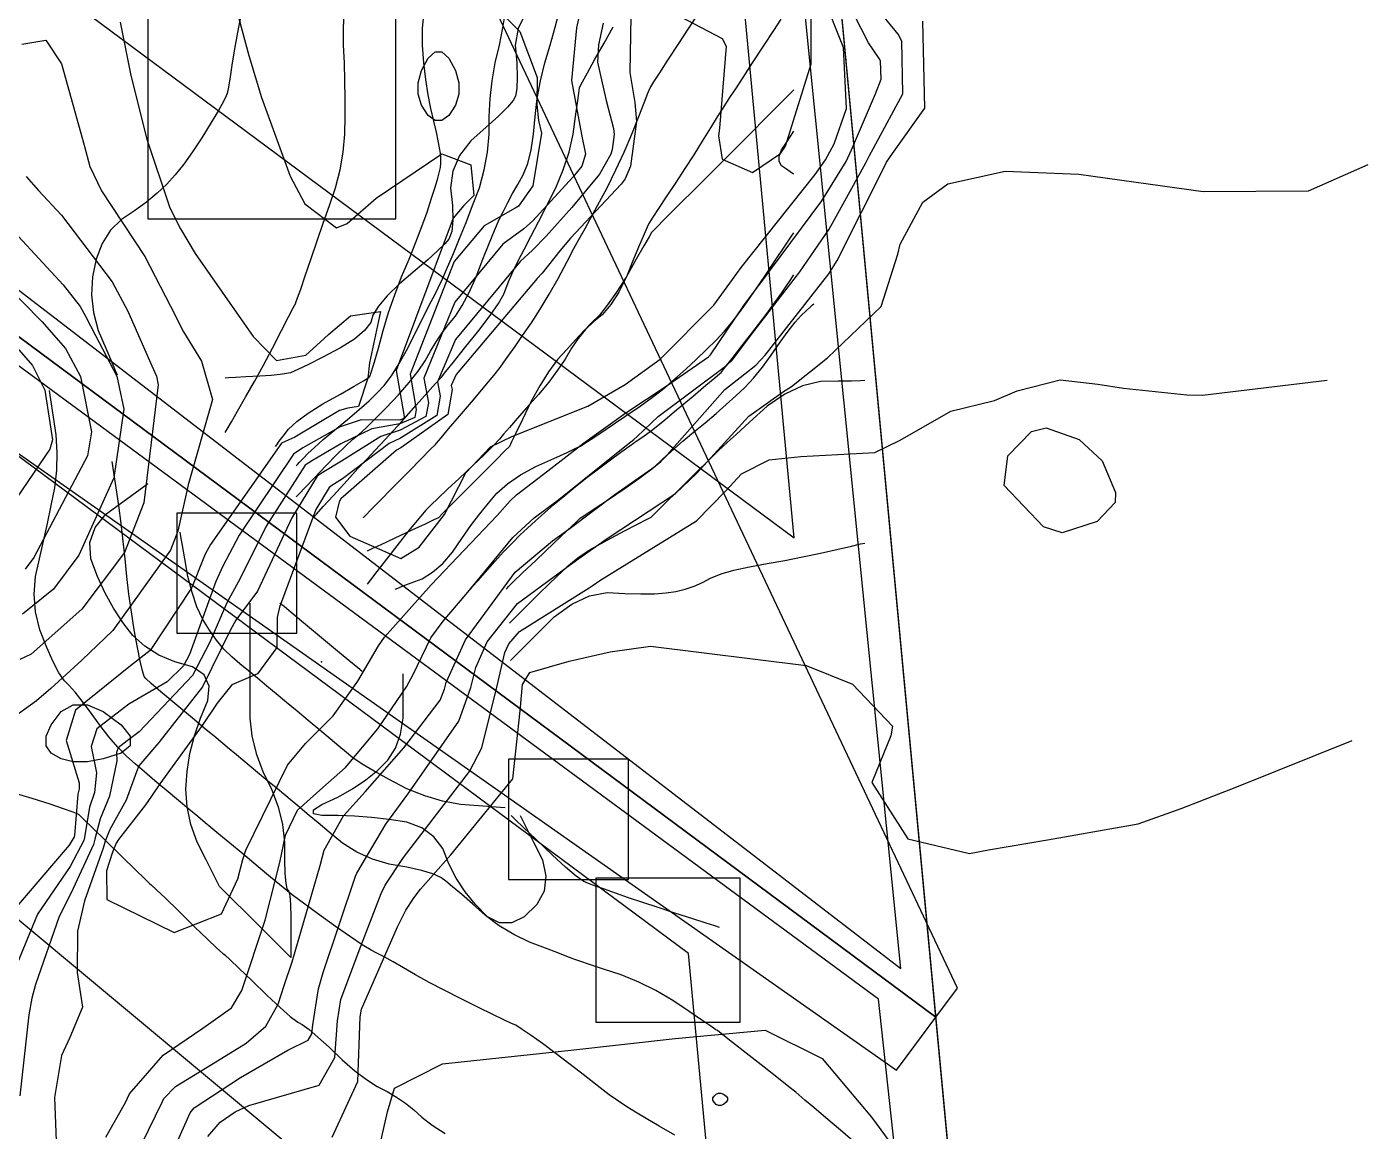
# Model space of a CAD drawing. Header units: feet. Extents: x 1318179 to 1318934, y 422463 to 423299.
# Drawn here: x 1318818.8 to 1318930.4, y 422683.4 to 422775.3 of the extents above; entities that cross this region are included whole.
import ezdxf

# ---------------------------------------------------------------- set-up
doc = ezdxf.new("R2010")
doc.units = ezdxf.units.FT
for name, color, linetype in [('A-BLDG-OTLN', 3, 'CONTINUOUS'), ('C-DRNG-AREA', 150, 'CONTINUOUS'), ('C-LOD', 30, 'CONTINUOUS'), ('C-PROP', 6, 'CONTINUOUS'), ('C-SWM', 92, 'CONTINUOUS'), ('C-TOPO-MAJR', 32, 'CONTINUOUS'), ('C-TOPO-SPOT', 7, 'CONTINUOUS'), ('L-PLNT-TREE', 90, 'CONTINUOUS'), ('V-PROP-LINE', 7, 'CONTINUOUS')]:
    doc.layers.add(name, color=color, linetype=linetype)

msp = doc.modelspace()

# ---------------------------------------------------------------- linework, layer by layer
at = {"layer": 'A-BLDG-OTLN'}
msp.add_lwpolyline([(1318799.99, 422689.25), (1318863.34, 422636.46), (1318876.54, 422652.3), (1318813.19, 422705.09), (1318799.99, 422689.25)], close=True, dxfattribs=at)
at = {"layer": 'C-DRNG-AREA'}
for points in [[(1318728.92, 422815.75), (1318894.46, 422692.89), (1318870.48, 422948.14), (1318762.5, 422938), (1318762.57, 422937.15), (1318763.3, 422917.74), (1318761.78, 422897.53), (1318757.99, 422877.62), (1318751.99, 422858.26), (1318743.85, 422839.69), (1318733.67, 422822.16), (1318728.92, 422815.75)], [(1318680.32, 422756.44), (1318906.17, 422568.22), (1318894.46, 422692.89), (1318728.92, 422815.74), (1318722.11, 422806.57), (1318680.32, 422756.44)]]:
    msp.add_lwpolyline(points, close=True, dxfattribs=at)
at = {"layer": 'C-LOD'}
for points in [[(1318725.64, 422811.33), (1318783.05, 422764.99), (1318797.5, 422754.27), (1318891.18, 422688.48), (1318892.07, 422689.68), (1318894.46, 422692.89), (1318896.24, 422695.3), (1318841.31, 422811.69), (1318806.05, 422837.86), (1318730.7, 422818.16), (1318725.64, 422811.33)], [(1318676.8, 422752.22), (1318812.52, 422635.2), (1318826.35, 422623.68), (1318902.65, 422563.99), (1318903.61, 422565.14), (1318908.09, 422570.52), (1318876.54, 422652.3), (1318813.19, 422705.09), (1318682.24, 422758.75), (1318680.32, 422756.44), (1318676.8, 422752.22)]]:
    msp.add_lwpolyline(points, close=True, dxfattribs=at)
at = {"layer": 'C-PROP'}
for points in [[(1318732.26, 422819.47), (1318891.54, 422696.95), (1318866.69, 422944.88), (1318763.11, 422933.03), (1318763.19, 422932.19), (1318764.06, 422912.8), (1318763.17, 422892.73), (1318761.46, 422874.02), (1318756.83, 422859.52), (1318747.66, 422842.93), (1318737.06, 422825.84), (1318732.26, 422819.47)], [(1318782.83, 422806.87), (1318882.68, 422732.77), (1318864.39, 422927.48), (1318818.6, 422923.18), (1318777.16, 422867.33), (1318782.83, 422806.87)], [(1318685.15, 422755.14), (1318902.97, 422572.05), (1318889.69, 422694.4), (1318731.08, 422811.24), (1318724.78, 422802.34), (1318685.15, 422755.14)], [(1318704.24, 422769.06), (1318881.06, 422621.69), (1318873.87, 422698.2), (1318730.74, 422804.43), (1318728.4, 422801.62), (1318704.24, 422769.06)]]:
    msp.add_lwpolyline(points, close=True, dxfattribs=at)
for points in [[(1318860.35, 422776.45), (1318859.71, 422775.16), (1318859.46, 422773.77), (1318859.59, 422772.29), (1318859.63, 422771.08), (1318859.6, 422770.16), (1318859.48, 422769.52), (1318859.28, 422769.15), (1318858.81, 422768.6), (1318858.07, 422767.86), (1318857.05, 422766.93), (1318855.77, 422765.81), (1318854.84, 422764.59), (1318854.28, 422763.29), (1318854.08, 422761.9), (1318854.24, 422760.41), (1318854.27, 422759.2), (1318854.18, 422758.27), (1318853.95, 422757.61), (1318853.6, 422757.22), (1318853.01, 422756.66), (1318852.19, 422755.91), (1318851.13, 422755), (1318849.84, 422753.9), (1318848.82, 422752.92), (1318848.09, 422752.06), (1318847.62, 422751.31), (1318847.44, 422750.68), (1318846.93, 422750.01), (1318846.1, 422749.31), (1318844.94, 422748.57), (1318843.46, 422747.8), (1318842.27, 422747.19), (1318841.37, 422746.77), (1318840.76, 422746.51), (1318840.43, 422746.44), (1318839.9, 422746.36), (1318839.16, 422746.29), (1318838.21, 422746.22), (1318837.06, 422746.16), (1318836.2, 422746.11), (1318835.62, 422746.08), (1318835.34, 422746.06)], [(1318852.23, 422767.92), (1318851.67, 422768.78), (1318851.39, 422769.68), (1318851.39, 422770.64), (1318851.67, 422771.64), (1318852.23, 422772.69), (1318852.79, 422773.22), (1318853.36, 422773.22), (1318853.93, 422772.69), (1318854.5, 422771.64), (1318854.78, 422770.64), (1318854.78, 422769.68), (1318854.5, 422768.78), (1318853.93, 422767.92), (1318853.36, 422767.49), (1318852.79, 422767.49), (1318852.23, 422767.92)], [(1318882.63, 422770.04), (1318882.26, 422769.67), (1318881.53, 422768.93), (1318880.42, 422767.82), (1318878.95, 422766.34), (1318877.85, 422765.23), (1318877.11, 422764.49), (1318876.74, 422764.12), (1318876.73, 422764.12), (1318876.36, 422763.75), (1318875.62, 422763), (1318874.51, 422761.89), (1318873.03, 422760.41), (1318871.92, 422759.3), (1318871.19, 422758.56), (1318870.81, 422758.18), (1318870.81, 422758.18), (1318870.6, 422757.81), (1318870.17, 422757.07), (1318869.53, 422755.96), (1318868.68, 422754.47), (1318867.89, 422753.21), (1318867.15, 422752.15), (1318866.47, 422751.31), (1318865.84, 422750.68), (1318865.18, 422749.99), (1318864.48, 422749.25), (1318863.75, 422748.45), (1318862.99, 422747.6), (1318862.24, 422746.59), (1318861.5, 422745.42), (1318860.77, 422744.09), (1318860.06, 422742.61), (1318859.52, 422741.49), (1318859.16, 422740.75), (1318858.98, 422740.38), (1318858.98, 422740.38), (1318858.61, 422740.01), (1318857.88, 422739.27), (1318856.77, 422738.15), (1318855.29, 422736.67), (1318854.18, 422735.56), (1318853.44, 422734.82), (1318853.07, 422734.44), (1318853.07, 422734.44), (1318852.7, 422734.27), (1318851.96, 422733.92), (1318850.85, 422733.4), (1318849.38, 422732.71), (1318848.27, 422732.19), (1318847.53, 422731.85), (1318847.16, 422731.67)], [(1318837.38, 422727.34), (1318837.38, 422726.97), (1318837.38, 422726.24), (1318837.38, 422725.13), (1318837.38, 422723.66), (1318837.38, 422722.18), (1318837.38, 422720.71), (1318837.38, 422719.24), (1318837.38, 422717.76), (1318837.56, 422716.29), (1318837.92, 422714.82), (1318838.46, 422713.34), (1318839.19, 422711.87), (1318839.73, 422710.4), (1318840.09, 422708.92), (1318840.28, 422707.45), (1318840.28, 422705.98), (1318840.31, 422704.84), (1318840.38, 422704.04), (1318840.47, 422703.57), (1318840.6, 422703.43), (1318840.7, 422703), (1318840.76, 422702.26), (1318840.79, 422701.22), (1318840.79, 422699.88), (1318840.79, 422698.88), (1318840.79, 422698.21), (1318840.79, 422697.87), (1318840.79, 422697.87), (1318840.79, 422697.87), (1318840.79, 422697.87), (1318840.79, 422697.87), (1318840.79, 422697.87), (1318840.42, 422698.24), (1318839.68, 422698.98), (1318838.57, 422700.08), (1318837.08, 422701.56), (1318835.97, 422702.66), (1318835.22, 422703.4), (1318834.85, 422703.77), (1318834.85, 422703.77), (1318834.67, 422704.14), (1318834.3, 422704.87), (1318833.75, 422705.98), (1318833.01, 422707.45), (1318832.49, 422708.92), (1318832.17, 422710.4), (1318832.06, 422711.87), (1318832.16, 422713.34), (1318832.4, 422714.82), (1318832.77, 422716.29), (1318833.27, 422717.76), (1318833.9, 422719.24), (1318834, 422720.44), (1318833.58, 422721.38), (1318832.62, 422722.05), (1318831.14, 422722.45), (1318829.81, 422723.02), (1318828.65, 422723.76), (1318827.65, 422724.66), (1318826.82, 422725.73), (1318826.05, 422726.91), (1318825.35, 422728.18), (1318824.72, 422729.55), (1318824.16, 422731.03), (1318824.09, 422732.38), (1318824.51, 422733.63), (1318825.42, 422734.75), (1318826.81, 422735.77), (1318827.86, 422736.53), (1318828.56, 422737.03), (1318828.91, 422737.29)], [(1318859.87, 422709.66), (1318860.06, 422709.29), (1318860.43, 422708.56), (1318860.98, 422707.45), (1318861.72, 422705.98), (1318862.01, 422704.62), (1318861.86, 422703.38), (1318861.25, 422702.26), (1318860.2, 422701.25), (1318859.17, 422700.75), (1318858.15, 422700.75), (1318857.15, 422701.25), (1318856.17, 422702.26), (1318855.31, 422703.33), (1318854.56, 422704.46), (1318853.94, 422705.66), (1318853.44, 422706.92), (1318852.69, 422707.91), (1318851.69, 422708.65), (1318850.45, 422709.13), (1318848.97, 422709.34), (1318847.52, 422709.5), (1318846.1, 422709.61), (1318844.71, 422709.66), (1318843.37, 422709.66), (1318842.69, 422709.82), (1318842.69, 422710.13), (1318843.37, 422710.59), (1318844.71, 422711.21), (1318845.94, 422711.89), (1318847.04, 422712.63), (1318848.01, 422713.42), (1318848.86, 422714.28), (1318849.5, 422715.28), (1318849.93, 422716.45), (1318850.14, 422717.76), (1318850.14, 422719.24), (1318850.14, 422720.34), (1318850.14, 422721.08), (1318850.14, 422721.45)], [(1318821.7, 422714.38), (1318820.86, 422714.85), (1318820.44, 422715.48), (1318820.44, 422716.26), (1318820.86, 422717.21), (1318821.7, 422718.31), (1318822.7, 422718.87), (1318823.87, 422718.87), (1318825.19, 422718.31), (1318826.68, 422717.21), (1318827.42, 422716.26), (1318827.42, 422715.48), (1318826.68, 422714.85), (1318825.19, 422714.38), (1318823.87, 422714.14), (1318822.7, 422714.14), (1318821.7, 422714.38)], [(1318876.18, 422685.64), (1318876, 422685.82), (1318875.91, 422685.99), (1318875.91, 422686.17), (1318876, 422686.33), (1318876.18, 422686.5), (1318876.37, 422686.58), (1318876.57, 422686.58), (1318876.78, 422686.5), (1318877, 422686.33), (1318877.11, 422686.17), (1318877.11, 422685.99), (1318877, 422685.82), (1318876.78, 422685.64), (1318876.57, 422685.55), (1318876.37, 422685.55), (1318876.18, 422685.64)]]:
    msp.add_lwpolyline(points, dxfattribs=at)
at = {"layer": 'C-SWM'}
msp.add_lwpolyline([(1318828.9, 422759.3), (1318849.54, 422759.3), (1318849.54, 422779.94), (1318828.9, 422779.94), (1318828.9, 422759.3)], close=True, dxfattribs=at)
at = {"layer": 'C-TOPO-MAJR'}
for points in [[(1318835.28, 422780.41), (1318837.29, 422772.89), (1318838.35, 422769.4), (1318840.75, 422762.87), (1318841.96, 422760.55), (1318844.6, 422758.55), (1318845.49, 422758.92), (1318847.9, 422761.04), (1318853.35, 422764.72), (1318855.77, 422763.8), (1318856.03, 422761.24), (1318855.19, 422760.43), (1318854.3, 422759.38), (1318849.57, 422746.7), (1318850.23, 422742.88), (1318850.19, 422742.7), (1318849.86, 422742.56), (1318846.66, 422742.6), (1318844.9, 422742), (1318841.79, 422740.27), (1318841.01, 422739.73), (1318836.5, 422733), (1318835.14, 422730.42), (1318834.55, 422729.14), (1318832.37, 422723.07), (1318831.88, 422722.11), (1318830.51, 422720.79), (1318827.31, 422718.92), (1318824.65, 422716.87), (1318824.2, 422715.4), (1318824.62, 422713.22), (1318824.46, 422711.58), (1318824.06, 422710.36), (1318823.63, 422707.85), (1318823.57, 422707.59), (1318822.43, 422705.42), (1318819.73, 422701.46), (1318818.05, 422697.41)], [(1318865.73, 422780.44), (1318864.57, 422775.2), (1318864.13, 422770.83), (1318864.98, 422766.34), (1318865.3, 422764.69), (1318864.99, 422763.7), (1318864.29, 422762.8), (1318860.9, 422759.11), (1318860.17, 422758.49), (1318858.42, 422757.2), (1318854.43, 422752.39), (1318851.85, 422746.07), (1318852.24, 422744.01), (1318852.02, 422742.87), (1318849.89, 422741.73), (1318848.29, 422741.2), (1318845.02, 422739.15), (1318843.41, 422738.17), (1318842.99, 422737.89), (1318840.87, 422734.45), (1318838.01, 422728.34), (1318836.23, 422725.91), (1318835.79, 422725.13), (1318833.45, 422720.37), (1318829.81, 422715.74), (1318828.16, 422713.79), (1318827.96, 422713.3), (1318827.09, 422710.95), (1318825.73, 422708.5), (1318825.36, 422707.53), (1318825.18, 422706.95), (1318823.63, 422702.58), (1318823.04, 422700.06), (1318823.01, 422696.61), (1318823.47, 422693.72), (1318822.4, 422691.2), (1318821.72, 422689.7), (1318821.15, 422686.2), (1318821.28, 422682.59)], [(1318855.43, 422779.39), (1318859.84, 422774.89), (1318861.28, 422771.07), (1318861.26, 422768.82), (1318861.41, 422767.49), (1318861.66, 422766.43), (1318860.93, 422762.07), (1318859.73, 422760.38), (1318859.47, 422760.19), (1318856.89, 422758.73), (1318854.37, 422755.77), (1318850.71, 422746.39), (1318851.23, 422743.44), (1318851.1, 422742.79), (1318849.87, 422742.26), (1318847.54, 422741.85), (1318844.96, 422740.59), (1318842.6, 422739.22), (1318842, 422738.81), (1318838.75, 422733.75), (1318836.58, 422729.38), (1318835.47, 422727.37), (1318834.06, 422724.09), (1318832.61, 422721.31), (1318828.19, 422716.64), (1318827.17, 422715.88), (1318826.42, 422715.31), (1318826.29, 422714.9), (1318826.32, 422714.23), (1318825.72, 422711.27), (1318824.94, 422709.38), (1318824.49, 422707.69), (1318824.38, 422707.27), (1318822.51, 422703.24), (1318821.52, 422701.26), (1318819.56, 422695.6), (1318819.26, 422694.47), (1318819, 422693.1), (1318818.25, 422686.34)], [(1318866.77, 422775.6), (1318866.39, 422773.78), (1318866.31, 422772.35), (1318867.03, 422769.17), (1318867.65, 422766.84), (1318867.7, 422766.32), (1318867.53, 422765.08), (1318867.41, 422764.69), (1318866.48, 422763.02), (1318864.18, 422760.25), (1318862.05, 422757.86), (1318860.9, 422756.71), (1318859.87, 422755.75), (1318854.49, 422749.26), (1318852.99, 422745.76), (1318853.23, 422744.56), (1318852.93, 422742.95), (1318849.92, 422741.06), (1318848.98, 422740.61), (1318845.09, 422737.67), (1318844.21, 422737.13), (1318843.99, 422736.97), (1318842.89, 422735.12), (1318839.86, 422727), (1318839.66, 422726.15), (1318839.63, 422723.66), (1318838.02, 422721.46), (1318835.89, 422720.55), (1318834.67, 422719.03), (1318833.43, 422717.15), (1318829.89, 422712.31), (1318829.2, 422711.28), (1318828.7, 422710.57), (1318826.45, 422707.68), (1318826.28, 422707.36), (1318825.97, 422706.63), (1318825.45, 422705.08), (1318825.5, 422702.69), (1318831.1, 422699.94), (1318835.02, 422701.49), (1318836.38, 422704.39), (1318836.8, 422706.01), (1318837.04, 422706.8), (1318840.53, 422713.86), (1318842.01, 422715.66), (1318844.33, 422717.96), (1318846.36, 422720.85), (1318848.1, 422723.79), (1318848.6, 422724.5), (1318852.48, 422728.86), (1318857.95, 422734.62), (1318859.04, 422735.84), (1318859.58, 422736.34), (1318862.18, 422738.36), (1318865.13, 422740.66), (1318868.66, 422743.17), (1318872.09, 422745.45), (1318875.53, 422747.83), (1318875.7, 422748), (1318878.47, 422752.09), (1318880.71, 422755.08), (1318884.96, 422760.8), (1318886.98, 422764.09), (1318887.43, 422765.04), (1318889.43, 422769.72), (1318889.89, 422770.92), (1318889.85, 422772.45), (1318889.75, 422772.65), (1318888.86, 422773.95), (1318886.41, 422778.75)], [(1318825.41, 422682.92), (1318827.05, 422685.8), (1318827.39, 422686.52), (1318830.17, 422689.73), (1318833.49, 422691.97), (1318835.85, 422693.67), (1318836.73, 422695.11), (1318838.65, 422700.95), (1318839.89, 422705.77), (1318840.36, 422708.03), (1318841.36, 422710.11), (1318843.46, 422711.99), (1318845.34, 422713.66), (1318848.04, 422716.88), (1318850.42, 422720.37), (1318850.96, 422721.4), (1318852.43, 422724.44), (1318853.47, 422725.84), (1318855.38, 422728.09), (1318859.26, 422732.81), (1318861.05, 422734.45), (1318863.1, 422735.97), (1318868.43, 422740.26), (1318869.33, 422740.95), (1318869.61, 422741.21), (1318871.35, 422742.86), (1318877.06, 422747.13), (1318877.54, 422747.58), (1318879.37, 422750.01), (1318883.13, 422754.91), (1318885.57, 422758.44), (1318888.63, 422763.96), (1318888.9, 422764.53), (1318890.22, 422766.95), (1318891.71, 422769.72), (1318891.61, 422774.1), (1318891.31, 422774.68), (1318888.77, 422777.81)], [(1318869.08, 422776.17), (1318869, 422771.48), (1318869.41, 422768.98), (1318869.54, 422767.42), (1318869.04, 422763.7), (1318868.6, 422762.63), (1318868.27, 422762.2), (1318864.07, 422757.71), (1318863.16, 422756.65), (1318861.69, 422754.8), (1318861.28, 422754.34), (1318854.55, 422746.36), (1318854.14, 422745.44), (1318854.21, 422745.12), (1318853.85, 422743.04), (1318849.94, 422740.27), (1318849.6, 422740.07), (1318845.16, 422736.17), (1318845.02, 422736.08), (1318844.98, 422736.06), (1318844.81, 422735.76), (1318844.52, 422734.49), (1318845.71, 422732.92), (1318849.94, 422731.06), (1318851.46, 422732), (1318853.57, 422734.71), (1318855.36, 422738.19), (1318857.4, 422740.35), (1318859.18, 422741.21), (1318865.51, 422743.72), (1318868.62, 422745.52), (1318871.52, 422747.63), (1318875.99, 422752.13), (1318877.54, 422754.26), (1318878.27, 422755.25), (1318884.4, 422762.99), (1318885.28, 422764.23), (1318886, 422765.54), (1318887.01, 422768.49), (1318886.77, 422773.56), (1318885.03, 422777.99)], [(1318836.74, 422776.74), (1318836.43, 422775.25), (1318836.16, 422773.77), (1318835.93, 422772.29), (1318835.75, 422771.12), (1318835.6, 422770.28), (1318835.5, 422769.75), (1318835.43, 422769.55), (1318835.19, 422769.08), (1318834.77, 422768.33), (1318834.17, 422767.32), (1318833.39, 422766.04), (1318832.63, 422764.89), (1318831.89, 422763.87), (1318831.17, 422762.97), (1318830.47, 422762.21), (1318829.68, 422761.45), (1318828.78, 422760.71), (1318827.79, 422759.98), (1318826.7, 422759.26), (1318825.8, 422758.36), (1318825.1, 422757.25), (1318824.6, 422755.96), (1318824.29, 422754.48), (1318824.22, 422752.99), (1318824.38, 422751.51), (1318824.77, 422750.03), (1318825.4, 422748.54), (1318825.87, 422747.43), (1318826.18, 422746.69), (1318826.34, 422746.32)], [(1318835.34, 422741.53), (1318835.51, 422741.82), (1318835.85, 422742.42), (1318836.37, 422743.32), (1318837.06, 422744.52), (1318837.77, 422745.79), (1318838.51, 422747.13), (1318839.26, 422748.54), (1318840.03, 422750.03), (1318840.61, 422751.15), (1318841, 422751.91), (1318841.21, 422752.3), (1318841.22, 422752.34), (1318841.36, 422752.73), (1318841.62, 422753.47), (1318841.99, 422754.56), (1318842.49, 422756.01), (1318842.99, 422757.47), (1318843.49, 422758.94), (1318844, 422760.41), (1318844.5, 422761.9), (1318844.89, 422763.38), (1318845.16, 422764.87), (1318845.3, 422766.35), (1318845.33, 422767.83), (1318845.33, 422769.32), (1318845.3, 422770.8), (1318845.25, 422772.29), (1318845.18, 422773.77), (1318845.18, 422775.25), (1318845.26, 422776.74)], [(1318839.52, 422740.38), (1318839.62, 422740.52), (1318839.84, 422740.81), (1318840.17, 422741.24), (1318840.6, 422741.81), (1318841.29, 422742.44), (1318842.25, 422743.14), (1318843.46, 422743.91), (1318844.94, 422744.73), (1318846.07, 422745.38), (1318846.85, 422745.83), (1318847.28, 422746.1), (1318847.36, 422746.19), (1318847.52, 422746.62), (1318847.76, 422747.41), (1318848.08, 422748.54), (1318848.48, 422750.03), (1318848.93, 422751.51), (1318849.44, 422752.99), (1318850.01, 422754.48), (1318850.63, 422755.96), (1318851.2, 422757.36), (1318851.7, 422758.67), (1318852.13, 422759.88), (1318852.51, 422761.02), (1318852.81, 422761.95), (1318853.03, 422762.69), (1318853.17, 422763.24), (1318853.24, 422763.59), (1318853.27, 422763.97), (1318853.27, 422764.36), (1318853.24, 422764.77), (1318853.17, 422765.21), (1318853.06, 422765.79), (1318852.9, 422766.53), (1318852.69, 422767.43), (1318852.43, 422768.48), (1318852.21, 422769.64), (1318852.02, 422770.91), (1318851.87, 422772.29), (1318851.75, 422773.77), (1318851.75, 422775.17), (1318851.88, 422776.48)], [(1318841.25, 422736.17), (1318841.5, 422736.43), (1318841.99, 422736.96), (1318842.74, 422737.75), (1318843.74, 422738.8), (1318844.6, 422739.69), (1318845.34, 422740.41), (1318845.95, 422740.97), (1318846.44, 422741.37), (1318847.06, 422741.93), (1318847.82, 422742.68), (1318848.72, 422743.59), (1318849.76, 422744.68), (1318850.65, 422745.7), (1318851.39, 422746.64), (1318851.98, 422747.51), (1318852.42, 422748.31), (1318852.89, 422749.07), (1318853.39, 422749.82), (1318853.92, 422750.53), (1318854.49, 422751.22), (1318855.06, 422752.11), (1318855.63, 422753.19), (1318856.2, 422754.48), (1318856.78, 422755.96), (1318857.29, 422757.25), (1318857.75, 422758.35), (1318858.14, 422759.25), (1318858.48, 422759.95), (1318858.85, 422760.67), (1318859.24, 422761.42), (1318859.67, 422762.18), (1318860.13, 422762.96), (1318860.5, 422763.91), (1318860.79, 422765.04), (1318860.99, 422766.35), (1318861.11, 422767.83), (1318861.3, 422769.32), (1318861.57, 422770.8), (1318861.93, 422772.29), (1318862.36, 422773.77), (1318862.78, 422775.25), (1318863.18, 422776.74)], [(1318841.25, 422738.77), (1318841.34, 422738.87), (1318841.53, 422739.07), (1318841.82, 422739.37), (1318842.2, 422739.78), (1318842.76, 422740.3), (1318843.5, 422740.95), (1318844.42, 422741.73), (1318845.51, 422742.62), (1318846.48, 422743.44), (1318847.31, 422744.18), (1318848, 422744.85), (1318848.56, 422745.44), (1318849.17, 422746.25), (1318849.82, 422747.28), (1318850.52, 422748.54), (1318851.26, 422750.03), (1318851.86, 422751.22), (1318852.31, 422752.12), (1318852.63, 422752.73), (1318852.81, 422753.05), (1318853.06, 422753.58), (1318853.4, 422754.32), (1318853.82, 422755.28), (1318854.32, 422756.44), (1318854.84, 422757.69), (1318855.37, 422759.01), (1318855.92, 422760.41), (1318856.48, 422761.9), (1318856.89, 422763.38), (1318857.17, 422764.87), (1318857.3, 422766.35), (1318857.29, 422767.83), (1318857.37, 422769.32), (1318857.54, 422770.8), (1318857.8, 422772.29), (1318858.16, 422773.77), (1318858.44, 422775.19), (1318858.66, 422776.54)], [(1318846.83, 422734.44), (1318846.85, 422734.47), (1318846.89, 422734.51), (1318846.95, 422734.58), (1318847.04, 422734.67), (1318847.44, 422735.09), (1318848.17, 422735.83), (1318849.22, 422736.9), (1318850.6, 422738.29), (1318851.66, 422739.36), (1318852.4, 422740.12), (1318852.82, 422740.55), (1318852.92, 422740.66), (1318853.29, 422741.09), (1318853.92, 422741.83), (1318854.82, 422742.89), (1318855.98, 422744.26), (1318856.93, 422745.39), (1318857.67, 422746.29), (1318858.2, 422746.95), (1318858.51, 422747.38), (1318858.93, 422747.96), (1318859.45, 422748.7), (1318860.08, 422749.6), (1318860.81, 422750.66), (1318861.55, 422751.81), (1318862.29, 422753.04), (1318863.03, 422754.36), (1318863.78, 422755.77), (1318864.35, 422756.84), (1318864.75, 422757.58), (1318864.98, 422757.99), (1318865.03, 422758.07), (1318865.27, 422758.5), (1318865.69, 422759.28), (1318866.3, 422760.41), (1318867.1, 422761.9), (1318867.84, 422763.38), (1318868.53, 422764.87), (1318869.16, 422766.35), (1318869.74, 422767.83), (1318870.19, 422768.97), (1318870.5, 422769.76), (1318870.69, 422770.2), (1318870.73, 422770.29), (1318871, 422770.7), (1318871.48, 422771.45), (1318872.17, 422772.51), (1318873.08, 422773.91), (1318873.91, 422775.17), (1318874.65, 422776.3)], [(1318872.6, 422776.45), (1318876.68, 422774.31), (1318877, 422773.69), (1318876.45, 422766.86), (1318876.37, 422766.22), (1318876.68, 422764.29), (1318879.2, 422763.16), (1318881.54, 422764.76), (1318881.94, 422765.35), (1318884.07, 422772.21), (1318884.09, 422776.07)], [(1318826.6, 422775.68), (1318827.48, 422771.25), (1318828.81, 422765.94), (1318830.73, 422760.22), (1318831.62, 422758.48), (1318832.85, 422756.44), (1318836.31, 422751.46), (1318837.65, 422749.53), (1318839.61, 422747.52), (1318842.05, 422747.96), (1318843.25, 422749.06), (1318843.92, 422749.68), (1318845.76, 422751.23), (1318848.26, 422751.6), (1318847.34, 422747.32), (1318847.19, 422746.06), (1318846.43, 422743.71), (1318845.54, 422743.57), (1318844.84, 422743.38), (1318841.12, 422741.15), (1318840.02, 422740.65), (1318834.12, 422732.21), (1318833.7, 422731.46), (1318833.54, 422731.08), (1318832.56, 422728.64), (1318829.1, 422723.4), (1318827.46, 422722.12), (1318822.88, 422718.43), (1318822.1, 422715.9), (1318823.2, 422712.38), (1318823.19, 422711.88), (1318823.09, 422711.45), (1318822.79, 422708.01), (1318822.77, 422707.91), (1318822.36, 422707.2), (1318817.63, 422701.69)], [(1318828.38, 422682.3), (1318830.11, 422685.89), (1318830.24, 422686.13), (1318831.19, 422687.13), (1318834.69, 422689.27), (1318837.07, 422690.72), (1318838.73, 422692.14), (1318839.74, 422693.97), (1318840.25, 422695.53), (1318840.92, 422697.51), (1318843.23, 422705.51), (1318843.58, 422706.78), (1318845.18, 422709.63), (1318846.97, 422711.64), (1318850.19, 422715.29), (1318853.23, 422719.28), (1318853.57, 422720.19), (1318853.72, 422720.74), (1318855.34, 422724.29), (1318859.46, 422729.91), (1318862.56, 422732.52), (1318864.02, 422733.57), (1318867.75, 422736.39), (1318871.07, 422738.7), (1318872.1, 422739.69), (1318876.91, 422745.12), (1318878.57, 422746.43), (1318879.47, 422747.14), (1318880.25, 422747.97), (1318885.54, 422754.75), (1318886.23, 422755.85), (1318890.27, 422763.83), (1318890.36, 422764.03), (1318890.85, 422764.75), (1318893.54, 422768.51), (1318893.37, 422775.76)], [(1318842.66, 422734.44), (1318842.94, 422734.75), (1318843.5, 422735.37), (1318844.35, 422736.3), (1318845.47, 422737.54), (1318846.38, 422738.53), (1318847.06, 422739.27), (1318847.53, 422739.76), (1318847.77, 422740.01), (1318848.26, 422740.54), (1318849, 422741.35), (1318849.99, 422742.43), (1318851.22, 422743.8), (1318852.17, 422744.86), (1318852.84, 422745.6), (1318853.22, 422746.03), (1318853.32, 422746.14), (1318853.69, 422746.6), (1318854.33, 422747.4), (1318855.25, 422748.54), (1318856.44, 422750.03), (1318857.38, 422751.27), (1318858.07, 422752.28), (1318858.51, 422753.05), (1318858.7, 422753.58), (1318858.96, 422754.22), (1318859.3, 422754.96), (1318859.72, 422755.81), (1318860.21, 422756.76), (1318860.77, 422757.85), (1318861.39, 422759.06), (1318862.08, 422760.41), (1318862.84, 422761.9), (1318863.46, 422763.38), (1318863.94, 422764.87), (1318864.28, 422766.35), (1318864.47, 422767.83), (1318864.63, 422768.97), (1318864.74, 422769.76), (1318864.81, 422770.21), (1318864.85, 422770.3), (1318865.07, 422770.72), (1318865.47, 422771.46), (1318866.07, 422772.53), (1318866.85, 422773.92), (1318867.61, 422775.29)], [(1318881.56, 422775.92), (1318880.94, 422774.98), (1318880.15, 422773.77), (1318879.18, 422772.29), (1318878.39, 422771.08), (1318877.78, 422770.14), (1318877.35, 422769.48), (1318877.1, 422769.09), (1318876.74, 422768.53), (1318876.27, 422767.79), (1318875.7, 422766.87), (1318875.02, 422765.77), (1318874.31, 422764.65), (1318873.58, 422763.51), (1318872.81, 422762.34), (1318872.01, 422761.15), (1318871.37, 422760.18), (1318870.9, 422759.44), (1318870.59, 422758.92), (1318870.44, 422758.63), (1318870.18, 422758.04), (1318869.8, 422757.15), (1318869.31, 422755.96), (1318868.71, 422754.48), (1318868.08, 422753.22), (1318867.41, 422752.18), (1318866.72, 422751.36), (1318865.99, 422750.77), (1318865.31, 422750.1), (1318864.69, 422749.36), (1318864.13, 422748.54), (1318863.62, 422747.65), (1318862.99, 422746.71), (1318862.25, 422745.73), (1318861.4, 422744.69), (1318860.43, 422743.61), (1318859.63, 422742.7), (1318858.98, 422741.96), (1318858.49, 422741.39), (1318858.16, 422740.98), (1318857.62, 422740.42), (1318856.88, 422739.68), (1318855.94, 422738.78), (1318854.79, 422737.72), (1318853.83, 422736.81), (1318853.05, 422736.07), (1318852.45, 422735.49), (1318852.04, 422735.07), (1318851.46, 422734.41), (1318850.72, 422733.51), (1318849.82, 422732.37), (1318848.76, 422730.99), (1318847.96, 422729.96), (1318847.43, 422729.27), (1318847.16, 422728.92)], [(1318818.41, 422773.84), (1318820.41, 422774.18), (1318821.72, 422772.22), (1318823.6, 422765.45), (1318824.07, 422763.66), (1318825.04, 422761.64), (1318828.64, 422756.17), (1318830.79, 422752.04), (1318831.86, 422749.92), (1318833.36, 422747.46), (1318834.29, 422744.29), (1318832.27, 422737.19), (1318831.39, 422733.33), (1318830.8, 422731.75), (1318825.98, 422725.05), (1318823.41, 422722.59), (1318820.83, 422720.24), (1318819.63, 422719.2), (1318816.43, 422716.9)], [(1318882.63, 422763.02), (1318882.53, 422763.09), (1318882.33, 422763.23), (1318882.03, 422763.44), (1318881.62, 422763.71), (1318881.42, 422764.07), (1318881.42, 422764.52), (1318881.62, 422765.05), (1318882.03, 422765.67), (1318882.33, 422766.14), (1318882.53, 422766.45), (1318882.63, 422766.6)], [(1318831.06, 422681.89), (1318832.42, 422684.93), (1318832.76, 422685.34), (1318836.62, 422687.87), (1318840.54, 422690.16), (1318842.23, 422690.97), (1318842.55, 422691.52), (1318842.64, 422692.26), (1318843.11, 422695.26), (1318843.49, 422696.6), (1318846.18, 422704.63), (1318846.28, 422704.86), (1318848.71, 422708.95), (1318850.53, 422711.45), (1318854.76, 422717.51), (1318855.76, 422720.32), (1318856.19, 422721.99), (1318857.13, 422724.12), (1318859.65, 422727.3), (1318864.07, 422730.56), (1318864.94, 422731.18), (1318867.11, 422732.72), (1318872.8, 422736.45), (1318874.57, 422738.16), (1318878.9, 422742.89), (1318881.79, 422744.94), (1318882.44, 422745.37), (1318885.45, 422747.76), (1318889.9, 422752.03), (1318891.3, 422756.38), (1318891.47, 422757.2), (1318893.36, 422760.7), (1318895.44, 422762.22), (1318900.21, 422763.27), (1318906.34, 422763.04), (1318916.69, 422761.59), (1318925.46, 422761.64), (1318930.41, 422763.84)], [(1318818.77, 422762.84), (1318819.8, 422761.68), (1318821.71, 422759.61), (1318825.93, 422754.08), (1318827.25, 422751.63), (1318829.24, 422747.08), (1318829.63, 422746.23), (1318829.77, 422745.49), (1318828.57, 422735.68), (1318826.97, 422731.54), (1318823.41, 422726.85), (1318819.21, 422723.09), (1318818.26, 422722.65)], [(1318816.1, 422760.04), (1318821.87, 422753.83), (1318823.28, 422752.03)], [(1318849.47, 422728.51), (1318849.7, 422728.59), (1318850.15, 422728.77), (1318850.82, 422729.02), (1318851.72, 422729.37), (1318852.59, 422729.91), (1318853.43, 422730.65), (1318854.24, 422731.59), (1318855.01, 422732.73), (1318855.77, 422733.79), (1318856.51, 422734.77), (1318857.23, 422735.67), (1318857.93, 422736.49), (1318858.83, 422737.27), (1318859.91, 422738.01), (1318861.19, 422738.72), (1318862.67, 422739.38), (1318863.77, 422739.88), (1318864.51, 422740.22), (1318864.88, 422740.39), (1318864.89, 422740.39), (1318865.26, 422740.64), (1318866, 422741.13), (1318867.11, 422741.88), (1318868.59, 422742.86), (1318869.85, 422743.73), (1318870.88, 422744.47), (1318871.69, 422745.08), (1318872.28, 422745.58), (1318872.94, 422746.16), (1318873.68, 422746.83), (1318874.49, 422747.59), (1318875.38, 422748.44), (1318876.18, 422749.23), (1318876.87, 422749.97), (1318877.46, 422750.66), (1318877.95, 422751.3), (1318878.57, 422752.14), (1318879.31, 422753.2), (1318880.17, 422754.47), (1318881.15, 422755.94), (1318881.89, 422757.05), (1318882.39, 422757.79), (1318882.63, 422758.16)], [(1318806.87, 422752.69), (1318807.71, 422753.63), (1318811.09, 422754.02), (1318816.52, 422750.31), (1318819.3, 422747.12), (1318820.32, 422745.07), (1318820.96, 422740.92), (1318820.76, 422740.15), (1318816.11, 422733.38), (1318813.29, 422731.19), (1318810.7, 422730.18), (1318809.25, 422729.78), (1318805.76, 422729.2), (1318802.5, 422729.82), (1318801.68, 422731.31), (1318801.65, 422732.56), (1318801.64, 422734), (1318801.23, 422737.07), (1318801.32, 422738.84), (1318801.82, 422739.91), (1318802.14, 422740.6), (1318803.75, 422746.45), (1318804.29, 422747.88), (1318806.87, 422752.69)], [(1318816.83, 422754.08), (1318820.09, 422750.77), (1318822.06, 422748.52), (1318823.3, 422746.2), (1318824.22, 422741.6), (1318823.87, 422739.59), (1318819.41, 422731.13), (1318818.7, 422730.16)], [(1318855.73, 422728.51), (1318855.93, 422728.74), (1318856.34, 422729.2), (1318856.95, 422729.88), (1318857.76, 422730.8), (1318858.52, 422731.63), (1318859.23, 422732.37), (1318859.88, 422733.02), (1318860.48, 422733.59), (1318861.15, 422734.2), (1318861.89, 422734.86), (1318862.7, 422735.56), (1318863.58, 422736.3), (1318864.49, 422737.04), (1318865.43, 422737.78), (1318866.39, 422738.52), (1318867.39, 422739.27), (1318868.26, 422739.9), (1318869, 422740.44), (1318869.61, 422740.86), (1318870.09, 422741.18), (1318870.79, 422741.71), (1318871.73, 422742.46), (1318872.88, 422743.41), (1318874.26, 422744.57), (1318875.33, 422745.47), (1318876.06, 422746.09), (1318876.48, 422746.45), (1318876.58, 422746.54), (1318876.92, 422746.96), (1318877.51, 422747.7), (1318878.34, 422748.77), (1318879.42, 422750.16), (1318880.33, 422751.36), (1318881.07, 422752.35), (1318881.64, 422753.15), (1318882.04, 422753.75), (1318882.33, 422754.19), (1318882.53, 422754.49), (1318882.63, 422754.64)], [(1318823.28, 422752.03), (1318823.72, 422751.22), (1318824.55, 422749.61), (1318826.33, 422746.21), (1318826.91, 422743.49), (1318826.06, 422737.77), (1318823.17, 422731.33), (1318821.05, 422728.51), (1318818.48, 422726.41)], [(1318858.71, 422728.51), (1318858.73, 422728.53), (1318858.76, 422728.57), (1318858.81, 422728.62), (1318858.88, 422728.7), (1318859.3, 422729.11), (1318860.08, 422729.85), (1318861.2, 422730.92), (1318862.68, 422732.33), (1318863.79, 422733.38), (1318864.53, 422734.08), (1318864.9, 422734.44), (1318864.91, 422734.44), (1318865.28, 422734.69), (1318866.02, 422735.18), (1318867.13, 422735.92), (1318868.6, 422736.9), (1318869.83, 422737.76), (1318870.82, 422738.5), (1318871.57, 422739.13), (1318872.07, 422739.63), (1318872.7, 422740.2), (1318873.44, 422740.85), (1318874.29, 422741.56), (1318875.26, 422742.35), (1318876.17, 422743.12), (1318877.02, 422743.86), (1318877.82, 422744.58), (1318878.55, 422745.27), (1318879.28, 422746.07), (1318880.02, 422746.96), (1318880.76, 422747.96), (1318881.51, 422749.05), (1318882.18, 422749.97), (1318882.76, 422750.71), (1318883.26, 422751.28), (1318883.67, 422751.67), (1318883.99, 422751.96), (1318884.19, 422752.16), (1318884.3, 422752.25)], [(1318872.74, 422683.08), (1318871.45, 422683.82), (1318870.36, 422684.46), (1318869.46, 422684.99), (1318868.76, 422685.43), (1318868.04, 422685.91), (1318867.29, 422686.44), (1318866.53, 422687.01), (1318865.74, 422687.63), (1318864.87, 422688.31), (1318863.91, 422689.05), (1318862.87, 422689.84), (1318861.73, 422690.7), (1318860.79, 422691.38), (1318860.05, 422691.88), (1318859.5, 422692.22), (1318859.15, 422692.37), (1318858.52, 422692.67), (1318857.6, 422693.12), (1318856.4, 422693.71), (1318854.91, 422694.44), (1318853.55, 422695.13), (1318852.3, 422695.79), (1318851.18, 422696.41), (1318850.18, 422697), (1318849.31, 422697.5), (1318848.57, 422697.91), (1318847.95, 422698.23), (1318847.47, 422698.47), (1318846.73, 422698.91), (1318845.75, 422699.57), (1318844.51, 422700.44), (1318843.02, 422701.52), (1318841.86, 422702.37), (1318841.02, 422702.98), (1318840.51, 422703.37), (1318840.32, 422703.53), (1318839.85, 422703.92), (1318839.11, 422704.54), (1318838.09, 422705.39), (1318836.8, 422706.47), (1318835.71, 422707.38), (1318834.82, 422708.11), (1318834.14, 422708.68), (1318833.67, 422709.07), (1318833.06, 422709.58), (1318832.32, 422710.2), (1318831.44, 422710.93), (1318830.43, 422711.77), (1318829.49, 422712.56), (1318828.63, 422713.3), (1318827.84, 422713.98), (1318827.13, 422714.61), (1318826.4, 422715.36), (1318825.66, 422716.21), (1318824.9, 422717.19), (1318824.12, 422718.27), (1318823.44, 422719.19), (1318822.86, 422719.92), (1318822.36, 422720.48), (1318821.96, 422720.87), (1318821.51, 422721.53), (1318821.02, 422722.46), (1318820.49, 422723.66), (1318819.91, 422725.13), (1318819.56, 422726.61), (1318819.44, 422728.08), (1318819.56, 422729.55), (1318819.9, 422731.03), (1318820.23, 422732.5), (1318820.55, 422733.97), (1318820.86, 422735.45), (1318821.16, 422736.92), (1318821.33, 422738.39), (1318821.37, 422739.87), (1318821.28, 422741.34), (1318821.06, 422742.81), (1318820.9, 422743.92), (1318820.79, 422744.65), (1318820.73, 422745.02)], [(1318833.88, 422682.97), (1318834.93, 422684.17), (1318836.17, 422685.01), (1318837.3, 422685.54), (1318843.16, 422687.23), (1318844.46, 422689.54), (1318844.67, 422692.6), (1318844.96, 422694.37), (1318846.48, 422698.44), (1318848.31, 422703.19), (1318848.64, 422703.87), (1318850.18, 422706.17), (1318855.66, 422713.33), (1318856.68, 422715.31), (1318857.96, 422720.45), (1318858.61, 422723.22), (1318858.92, 422723.96), (1318859.81, 422724.98), (1318865.6, 422728.6), (1318865.86, 422728.78), (1318866.5, 422729.21), (1318874.54, 422734.2), (1318876.97, 422736.69), (1318878.29, 422738.09), (1318880.58, 422739.26), (1318883.21, 422739.53), (1318889.39, 422739.86), (1318891.47, 422740.9), (1318895.71, 422743.32), (1318899.32, 422744.2), (1318901.21, 422745), (1318904.79, 422745.91), (1318907.94, 422745.57), (1318910.06, 422745.22), (1318915.34, 422744.67), (1318916.64, 422744.64), (1318926.99, 422745.88)], [(1318888.54, 422745.85), (1318888.18, 422745.84), (1318887.44, 422745.82), (1318886.33, 422745.8), (1318884.85, 422745.77), (1318883.37, 422745.42), (1318881.89, 422744.73), (1318880.42, 422743.72), (1318878.94, 422742.39), (1318877.83, 422741.38), (1318877.09, 422740.71), (1318876.72, 422740.38), (1318876.72, 422740.38), (1318876.35, 422740.01), (1318875.61, 422739.28), (1318874.5, 422738.18), (1318873.03, 422736.72), (1318871.91, 422735.62), (1318871.16, 422734.88), (1318870.76, 422734.49), (1318870.73, 422734.47), (1318870.35, 422734.27), (1318869.61, 422733.89), (1318868.52, 422733.32), (1318867.07, 422732.56), (1318865.79, 422731.82), (1318864.68, 422731.07), (1318863.75, 422730.34), (1318862.98, 422729.61), (1318862.23, 422728.88), (1318861.49, 422728.16), (1318860.76, 422727.44), (1318860.05, 422726.73), (1318859.52, 422726.2), (1318859.16, 422725.84), (1318858.98, 422725.67)], [(1318908.28, 422739.17), (1318909.41, 422736.55), (1318909.38, 422735.72), (1318907.88, 422734.12), (1318904.95, 422733.2), (1318903.41, 422733.69), (1318900.14, 422737.13), (1318900.44, 422739.6), (1318902.42, 422741.63), (1318903.62, 422741.93), (1318906.36, 422740.95), (1318908.28, 422739.17)], [(1318887.56, 422682.61), (1318886.51, 422683.5), (1318885.29, 422684.53), (1318884.31, 422685.37), (1318883.56, 422685.99), (1318883.06, 422686.42), (1318882.8, 422686.64), (1318882.23, 422687.1), (1318881.35, 422687.8), (1318880.17, 422688.72), (1318878.68, 422689.89), (1318877.54, 422690.79), (1318876.74, 422691.41), (1318876.28, 422691.77), (1318876.16, 422691.85), (1318875.73, 422692.15), (1318874.99, 422692.65), (1318873.93, 422693.37), (1318872.57, 422694.29), (1318871.17, 422695.1), (1318869.74, 422695.81), (1318868.28, 422696.41), (1318866.8, 422696.89), (1318865.65, 422697.28), (1318864.83, 422697.55), (1318864.35, 422697.72), (1318864.21, 422697.78), (1318863.76, 422697.95), (1318863.02, 422698.24), (1318861.98, 422698.64), (1318860.64, 422699.14), (1318859.36, 422699.77), (1318858.14, 422700.5), (1318856.99, 422701.35), (1318855.9, 422702.32), (1318854.99, 422703.12), (1318854.25, 422703.75), (1318853.68, 422704.22), (1318853.28, 422704.52), (1318852.61, 422704.81), (1318851.67, 422705.09), (1318850.45, 422705.36), (1318848.97, 422705.61), (1318847.58, 422706.04), (1318846.29, 422706.62), (1318845.09, 422707.37), (1318843.99, 422708.29), (1318843.07, 422709.06), (1318842.33, 422709.67), (1318841.76, 422710.15), (1318841.38, 422710.47), (1318840.74, 422711), (1318839.86, 422711.74), (1318838.72, 422712.68), (1318837.34, 422713.83), (1318836.28, 422714.71), (1318835.54, 422715.33), (1318835.12, 422715.69), (1318835.01, 422715.77), (1318834.56, 422716.15), (1318833.76, 422716.81), (1318832.62, 422717.76), (1318831.14, 422719), (1318829.99, 422719.97), (1318829.19, 422720.66), (1318828.73, 422721.08), (1318828.61, 422721.23), (1318828.46, 422721.71), (1318828.27, 422722.52), (1318828.04, 422723.66), (1318827.77, 422725.13), (1318827.53, 422726.61), (1318827.33, 422728.08), (1318827.15, 422729.55), (1318827.01, 422731.03), (1318826.85, 422732.5), (1318826.67, 422733.97), (1318826.48, 422735.45), (1318826.26, 422736.92), (1318826.1, 422738.02), (1318826, 422738.76), (1318825.94, 422739.13)], [(1318858.63, 422710.31), (1318858.25, 422710.34), (1318857.51, 422710.4), (1318856.4, 422710.48), (1318854.91, 422710.59), (1318853.42, 422710.86), (1318851.94, 422711.3), (1318850.45, 422711.9), (1318848.97, 422712.67), (1318847.72, 422713.35), (1318846.72, 422713.95), (1318845.96, 422714.47), (1318845.44, 422714.9), (1318844.8, 422715.43), (1318844.06, 422716.05), (1318843.21, 422716.76), (1318842.24, 422717.57), (1318841.32, 422718.34), (1318840.43, 422719.07), (1318839.59, 422719.78), (1318838.79, 422720.44), (1318838.01, 422721.09), (1318837.27, 422721.71), (1318836.56, 422722.3), (1318835.88, 422722.87), (1318835.23, 422723.52), (1318834.61, 422724.26), (1318834.02, 422725.08), (1318833.47, 422725.99), (1318832.99, 422727.03), (1318832.58, 422728.22), (1318832.24, 422729.55), (1318831.98, 422731.03), (1318831.78, 422732.13), (1318831.64, 422732.87), (1318831.58, 422733.24)], [(1318859.06, 422722.57), (1318859.42, 422722.93), (1318860.15, 422723.66), (1318861.25, 422724.75), (1318862.71, 422726.19), (1318864.17, 422727.26), (1318865.64, 422727.94), (1318867.11, 422728.23), (1318868.59, 422728.14), (1318869.9, 422728.1), (1318871.05, 422728.12), (1318872.02, 422728.19), (1318872.83, 422728.32), (1318873.61, 422728.51), (1318874.35, 422728.76), (1318875.05, 422729.06), (1318875.72, 422729.43), (1318876.59, 422729.78), (1318877.66, 422730.09), (1318878.94, 422730.37), (1318880.42, 422730.63), (1318881.89, 422730.9), (1318883.37, 422731.2), (1318884.85, 422731.51), (1318886.33, 422731.84), (1318887.44, 422732.09), (1318888.18, 422732.26), (1318888.54, 422732.34)], [(1318846.74, 422721.64), (1318846.37, 422721.95), (1318845.62, 422722.57), (1318844.51, 422723.49), (1318843.02, 422724.73), (1318841.85, 422725.71), (1318841, 422726.42), (1318840.46, 422726.87), (1318840.23, 422727.06), (1318840.06, 422727.2), (1318839.95, 422727.29), (1318839.89, 422727.34)], [(1318844.24, 422682.9), (1318846.38, 422687.55), (1318846.57, 422692.91), (1318846.68, 422693.56), (1318849.68, 422700.4), (1318850.37, 422701.8), (1318851.05, 422702.85), (1318851.57, 422703.54), (1318854.1, 422706.4), (1318859.27, 422712.73), (1318859.87, 422718.38), (1318860.07, 422720.58), (1318860.67, 422721.57), (1318863.95, 422722.5), (1318867.36, 422723.28), (1318870.71, 422723.76), (1318883.66, 422722.16), (1318887.52, 422720.61), (1318890.84, 422717.11), (1318890.7, 422716.3), (1318889.14, 422712.43), (1318892.12, 422707.74), (1318897.25, 422706.52), (1318898.84, 422706.81), (1318903.73, 422707.66), (1318911.27, 422708.99), (1318914.86, 422710.24), (1318919.5, 422712.07), (1318929.08, 422715.91)], [(1318817.76, 422711.56), (1318819.25, 422711.11), (1318820.74, 422710.63), (1318821.87, 422710.26), (1318822.65, 422709.99), (1318823.08, 422709.82), (1318823.15, 422709.76), (1318823.56, 422709.36), (1318824.3, 422708.64), (1318825.38, 422707.59), (1318826.79, 422706.2), (1318827.88, 422705.14), (1318828.64, 422704.41), (1318829.08, 422703.99), (1318829.19, 422703.9), (1318829.62, 422703.5), (1318830.36, 422702.78), (1318831.42, 422701.76), (1318832.79, 422700.42), (1318833.87, 422699.38), (1318834.64, 422698.64), (1318835.12, 422698.21), (1318835.3, 422698.07), (1318835.76, 422697.66), (1318836.5, 422696.95), (1318837.52, 422695.97), (1318838.83, 422694.69), (1318839.91, 422693.69), (1318840.75, 422692.95), (1318841.37, 422692.48), (1318841.75, 422692.28), (1318842.31, 422691.87), (1318843.05, 422691.24), (1318843.98, 422690.39), (1318845.08, 422689.34), (1318846.12, 422688.44), (1318847.08, 422687.7), (1318847.98, 422687.13), (1318848.81, 422686.71), (1318849.6, 422686.25), (1318850.34, 422685.73), (1318851.04, 422685.17), (1318851.7, 422684.56), (1318852.56, 422683.91), (1318853.63, 422683.22)], [(1318876.46, 422700.36), (1318876.08, 422700.48), (1318875.34, 422700.72), (1318874.23, 422701.07), (1318872.74, 422701.55), (1318871.36, 422702.01), (1318870.07, 422702.43), (1318868.89, 422702.83), (1318867.8, 422703.21), (1318866.89, 422703.53), (1318866.15, 422703.8), (1318865.57, 422704.01), (1318865.17, 422704.18), (1318864.53, 422704.63), (1318863.65, 422705.36), (1318862.53, 422706.39), (1318861.17, 422707.7), (1318860.15, 422708.68), (1318859.47, 422709.33), (1318859.13, 422709.66)], [(1318848.09, 422681.73), (1318848.84, 422685.01), (1318849.41, 422686.99), (1318853.42, 422689), (1318864.09, 422690.14), (1318872.76, 422691.11), (1318880.24, 422691.82), (1318885, 422689.46), (1318889.11, 422684.56), (1318894.66, 422677)]]:
    msp.add_lwpolyline(points, dxfattribs=at)
at = {"layer": 'C-TOPO-SPOT'}
msp.add_point((1318843.36, 422722.46), dxfattribs=at)
at = {"layer": 'L-PLNT-TREE'}
for points in [[(1318831.3, 422724.83), (1318841.3, 422724.83), (1318841.3, 422734.83), (1318831.3, 422734.83), (1318831.3, 422724.83)], [(1318858.89, 422704.35), (1318868.89, 422704.35), (1318868.89, 422714.35), (1318858.89, 422714.35), (1318858.89, 422704.35)], [(1318866.18, 422692.47), (1318878.18, 422692.47), (1318878.18, 422704.47), (1318866.18, 422704.47), (1318866.18, 422692.47)]]:
    msp.add_lwpolyline(points, close=True, dxfattribs=at)
at = {"layer": 'V-PROP-LINE'}
for points in [[(1318205.86, 423151.87), (1318906.18, 422568.21), (1318846.87, 423199.56), (1318846.82, 423200.09), (1318730.64, 423223.81), (1318629.46, 423273.42), (1318205.86, 423151.87)], [(1318728.92, 422815.75), (1318894.46, 422692.89), (1318870.48, 422948.14), (1318762.5, 422938), (1318762.57, 422937.15), (1318763.3, 422917.74), (1318761.78, 422897.53), (1318757.99, 422877.62), (1318751.99, 422858.26), (1318743.85, 422839.69), (1318733.67, 422822.16), (1318728.92, 422815.75)], [(1318680.32, 422756.44), (1318906.17, 422568.22), (1318894.46, 422692.89), (1318728.92, 422815.74), (1318722.11, 422806.57), (1318680.32, 422756.44)]]:
    msp.add_lwpolyline(points, close=True, dxfattribs=at)

doc.saveas('drawing.dxf')
